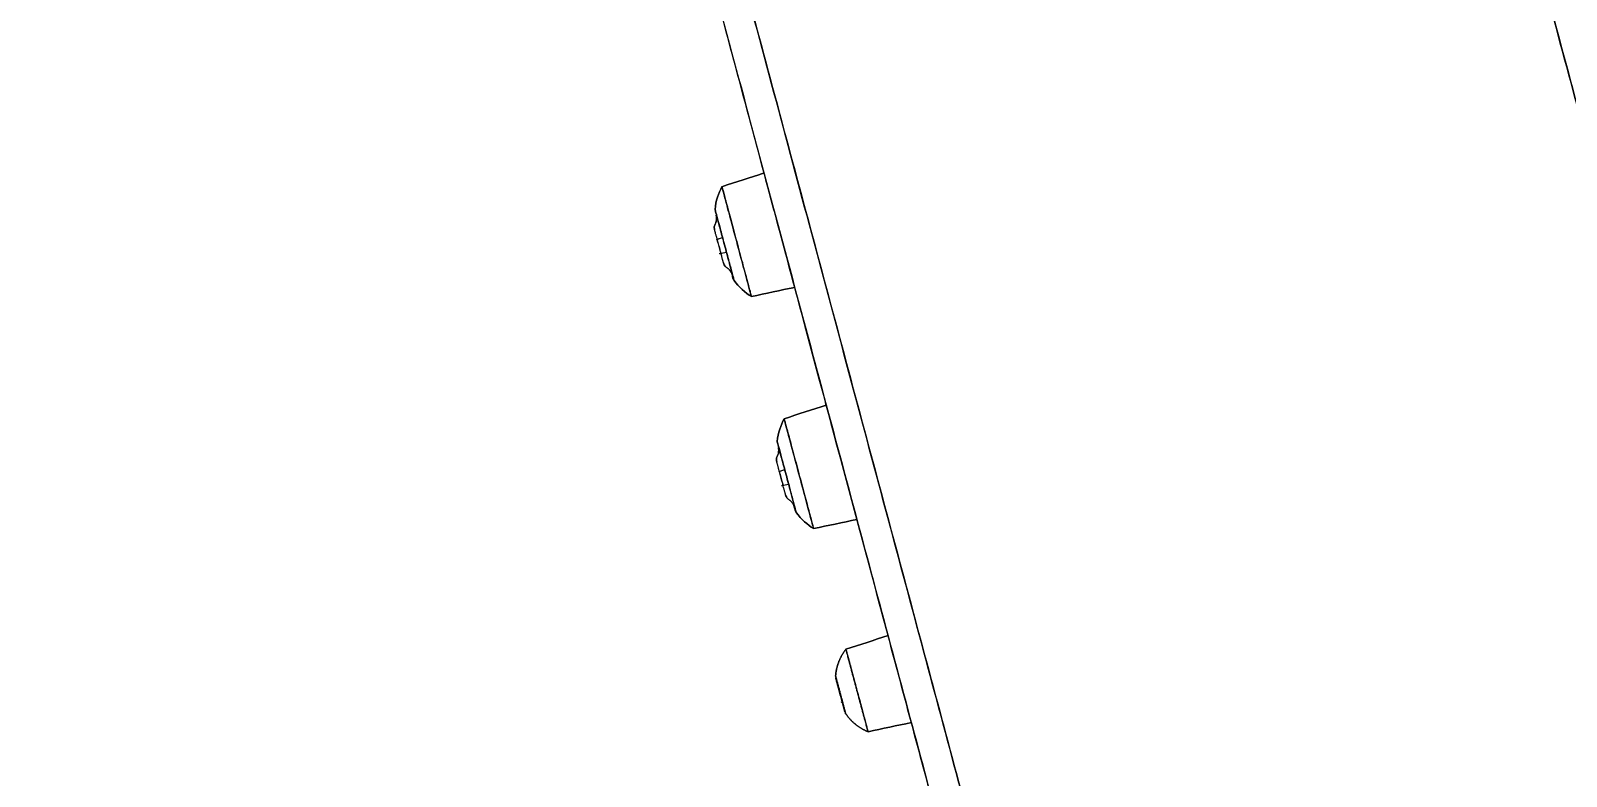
# Model space of a CAD drawing. Header units: inches. Extents: x 1105 to 1525, y -292 to 302.
# Drawn here: x 1392.02 to 1440.59, y 3.38 to 26.97 of the extents above; entities that cross this region are included whole.
import ezdxf

# ---------------------------------------------------------------- set-up
doc = ezdxf.new("R2010")
doc.units = ezdxf.units.IN
doc.header["$LTSCALE"] = 2.42
doc.header["$MEASUREMENT"] = 0
doc.header["$PDMODE"] = 3
doc.header["$PDSIZE"] = 0.3125
doc.layers.get('0').update_dxf_attribs({"linetype": 'CONTINUOUS'})
doc.layers.get('Defpoints').update_dxf_attribs({"linetype": 'CONTINUOUS'})
doc.layers.add('DIM', color=3, linetype='CONTINUOUS', lineweight=18)
doc.styles.get("Standard").update_dxf_attribs({"font": 'arial.ttf', "width": 0.8})
doc.dimstyles.new('ISO-25', dxfattribs={"dimtxt": 5, "dimasz": 2.5, "dimexe": 1.25, "dimexo": 0.625, "dimgap": 2, "dimtad": 1, "dimtih": 1, "dimtoh": 1, "dimdec": 1, "dimdsep": 46, "dimtxsty": 'Standard', "dimcen": 0, "dimclrd": 3, "dimclre": 3, "dimclrt": 4, "dimadec": 0, "dimazin": 0, "dimtfac": 1, "dimtdec": 1, "dimtmove": 0, "dimatfit": 3, "dimfxl": 1, "dimarcsym": 0})

# ---------------------------------------------------------------- blocks, each defined once
blk = doc.blocks.new('*D4')
at = {"layer": 'Defpoints', "color": 0, "transparency": 16777216}
for p in [(1466.72, 44.1), (1394.046, 27.986), (1372.047, -18.442), (1445.071, -26.779), (1445.071, -182.578)]:
    blk.add_point(p, dxfattribs=at)
at = {"layer": 'DIM', "color": 3, "lineweight": -2, "transparency": 16777216}
blk.add_line((1393.435, 27.851), (1352.963, 18.878), dxfattribs=at)
for start, end in [(195.57893, 227.01677), (235.77386, 266.92233)]:
    blk.add_arc((1445.071, 39.3), 93.094, start, end, dxfattribs=at)
at = {"layer": 'DIM', "color": 3, "transparency": 16777216}
for points in [[(1354.588, 14.095), (1356.205, 14.5), (1354.184, 19.148)], [(1440.095, -52.827), (1440.05, -54.493), (1445.071, -53.795)]]:
    blk.add_solid(points, dxfattribs=at)
at = {"layer": 'DIM', "color": 4, "transparency": 16777216, "insert": (1386.802, -33.304), "char_height": 5, "attachment_point": 5}
blk.add_mtext('77°', dxfattribs=at)
blk = doc.blocks.new('*D5')
at = {"layer": 'Defpoints', "color": 0, "transparency": 16777216}
for p in [(1398.948, 98.392), (1453.97, -172.568), (1384.677, -186.639)]:
    blk.add_point(p, dxfattribs=at)
at = {"layer": 'DIM', "color": 3, "lineweight": -2, "transparency": 16777216}
for p, q in [((1398.336, 98.268), (1328.43, 84.072)), ((1330.65, 79.421), (1356.242, -46.606)), ((1383.682, -181.739), (1358.091, -55.712)), ((1453.358, -172.693), (1383.452, -186.888))]:
    blk.add_line(p, q, dxfattribs=at)
at = {"layer": 'DIM', "color": 3, "transparency": 16777216}
for points in [[(1331.467, 79.587), (1329.833, 79.255), (1329.655, 84.321)], [(1384.499, -181.573), (1382.866, -181.905), (1384.677, -186.639)]]:
    blk.add_solid(points, dxfattribs=at)
at = {"layer": 'DIM', "color": 4, "transparency": 16777216, "insert": (1357.166, -51.159), "char_height": 5, "attachment_point": 5}
blk.add_mtext('276.5', dxfattribs=at)

msp = doc.modelspace()

# ---------------------------------------------------------------- linework, layer by layer
at = {"linetype": 'Continuous', "lineweight": 18, "extrusion": (0, 1, 0)}
for p, q in [((1413.889, 20.421), (1413.702, 20.353)), ((1413.889, 20.422), (1413.71, 20.356)), ((1413.889, 20.422), (1413.717, 20.36)), ((1413.795, 19.923), (1414.025, 19.964)), ((1413.808, 19.925), (1414.025, 19.963)), ((1413.822, 19.927), (1414.025, 19.963)), ((1415.856, 13.08), (1415.669, 13.012)), ((1415.856, 13.081), (1415.677, 13.015)), ((1415.856, 13.081), (1415.684, 13.018)), ((1415.762, 12.582), (1415.992, 12.623)), ((1415.775, 12.584), (1415.992, 12.622)), ((1415.789, 12.586), (1415.992, 12.622)), ((1417.651, 5.734), (1417.71, 5.746))]:
    msp.add_line(p, q, dxfattribs=at)
at = {"linetype": 'Continuous', "lineweight": 18}
for points, degree, knots in [([(1437.47, 37.461), (1437.694, 36.629), (1438.135, 34.989), (1438.777, 32.604), (1439.192, 31.066), (1439.599, 29.555), (1439.798, 28.813), (1440.387, 26.628), (1440.764, 25.227), (1441.49, 22.537), (1441.837, 21.247), (1442.502, 18.782), (1442.82, 17.606), (1443.424, 15.365), (1443.712, 14.301), (1444.258, 12.281), (1444.516, 11.326), (1444.882, 9.973), (1445, 9.536), (1445.173, 8.899), (1445.258, 8.585), (1445.355, 8.228), (1445.403, 8.051), (1445.426, 7.963), (1445.438, 7.919), (1445.444, 7.898), (1445.447, 7.887), (1445.449, 7.881), (1445.449, 7.878), (1445.45, 7.877), (1445.45, 7.876), (1445.45, 7.876), (1445.45, 7.876), (1445.45, 7.876), (1445.45, 7.876), (1445.45, 7.876), (1445.682, 7.02), (1445.906, 6.193), (1446.34, 4.594), (1446.55, 3.821), (1446.955, 2.331), (1447.151, 1.613), (1447.528, 0.229), (1447.71, -0.437), (1448.06, -1.718), (1448.228, -2.333), (1448.552, -3.514), (1448.707, -4.081), (1448.894, -4.76), (1448.949, -4.961), (1449.006, -5.168), (1449.027, -5.246), (1449.031, -5.258), (1449.032, -5.263), (1449.032, -5.264), (1449.033, -5.265), (1449.033, -5.265), (1449.033, -5.267), (1449.034, -5.271), (1449.042, -5.3), (1449.063, -5.374), (1449.187, -5.826), (1449.302, -6.244), (1449.604, -7.334), (1449.796, -8.03), (1450.166, -9.36), (1450.343, -9.995), (1450.682, -11.206), (1450.844, -11.783), (1451.155, -12.883), (1451.303, -13.405), (1451.586, -14.398), (1451.721, -14.869), (1451.979, -15.762), (1452.102, -16.185), (1452.336, -16.984), (1452.447, -17.362), (1452.66, -18.075), (1452.76, -18.41), (1452.953, -19.042), (1453.044, -19.339), (1453.131, -19.618)], 3, [0, 0, 0, 0, 0.03125, 0.0625, 0.09375, 0.09375, 0.125, 0.125, 0.1875, 0.1875, 0.25, 0.25, 0.3125, 0.3125, 0.375, 0.375, 0.4375, 0.4375, 0.46875, 0.46875, 0.484375, 0.492187, 0.496094, 0.498047, 0.499023, 0.499512, 0.499756, 0.499878, 0.499939, 0.499969, 0.499985, 0.499992, 0.499996, 0.499998, 0.499998, 0.5, 0.5, 0.53125, 0.53125, 0.5625, 0.5625, 0.59375, 0.59375, 0.625, 0.625, 0.65625, 0.65625, 0.6875, 0.6875, 0.695312, 0.699219, 0.699707, 0.699951, 0.699982, 0.699997, 0.699997, 0.700012, 0.700012, 0.700073, 0.700195, 0.701172, 0.703125, 0.71875, 0.71875, 0.75, 0.75, 0.78125, 0.78125, 0.8125, 0.8125, 0.84375, 0.84375, 0.875, 0.875, 0.90625, 0.90625, 0.9375, 0.9375, 0.96875, 0.96875, 1, 1, 1, 1]), ([(1453.131, -19.618), (1453.044, -19.34), (1452.953, -19.044), (1452.761, -18.413), (1452.66, -18.077), (1452.447, -17.363), (1452.335, -16.985), (1452.1, -16.181), (1451.976, -15.756), (1451.716, -14.855), (1451.58, -14.38), (1451.294, -13.376), (1451.144, -12.848), (1450.83, -11.734), (1450.665, -11.149), (1450.321, -9.92), (1450.142, -9.276), (1449.767, -7.926), (1449.572, -7.221), (1449.343, -6.391), (1449.314, -6.287), (1449.285, -6.181), (1449.281, -6.167), (1449.281, -6.166), (1449.281, -6.165), (1449.281, -6.165), (1449.281, -6.165), (1449.28, -6.164), (1449.28, -6.161), (1449.278, -6.154), (1449.271, -6.132), (1449.256, -6.077), (1449.206, -5.893), (1449.084, -5.452), (1448.969, -5.034), (1448.735, -4.18), (1448.573, -3.59), (1448.237, -2.365), (1448.064, -1.731), (1447.705, -0.418), (1447.52, 0.261), (1447.138, 1.663), (1446.94, 2.387), (1446.535, 3.879), (1446.326, 4.647), (1446.004, 5.833), (1445.895, 6.234), (1445.73, 6.844), (1445.647, 7.15), (1445.549, 7.512), (1445.499, 7.693), (1445.475, 7.784), (1445.462, 7.83), (1445.456, 7.853), (1445.453, 7.864), (1445.452, 7.87), (1445.451, 7.873), (1445.45, 7.874), (1445.45, 7.875), (1445.45, 7.875), (1445.45, 7.875), (1445.45, 7.876), (1445.201, 8.795), (1444.94, 9.759), (1444.395, 11.772), (1444.111, 12.822), (1443.521, 15.008), (1443.214, 16.143), (1442.58, 18.493), (1442.252, 19.708), (1441.576, 22.213), (1441.229, 23.503), (1440.516, 26.147), (1440.151, 27.502), (1439.406, 30.268), (1439.026, 31.678), (1438.256, 34.541), (1437.865, 35.994), (1437.47, 37.461)], 3, [0, 0, 0, 0, 0.03125, 0.03125, 0.0625, 0.0625, 0.09375, 0.09375, 0.125, 0.125, 0.15625, 0.15625, 0.1875, 0.1875, 0.21875, 0.21875, 0.25, 0.25, 0.28125, 0.28125, 0.285156, 0.285645, 0.285706, 0.285713, 0.285713, 0.285721, 0.285721, 0.285736, 0.285767, 0.285889, 0.286133, 0.287109, 0.289063, 0.296875, 0.3125, 0.3125, 0.34375, 0.34375, 0.375, 0.375, 0.40625, 0.40625, 0.4375, 0.4375, 0.46875, 0.46875, 0.484375, 0.484375, 0.492188, 0.496094, 0.498047, 0.499023, 0.499512, 0.499756, 0.499878, 0.499939, 0.499969, 0.499985, 0.499992, 0.499996, 0.499996, 0.5, 0.5, 0.5625, 0.5625, 0.625, 0.625, 0.6875, 0.6875, 0.75, 0.75, 0.8125, 0.8125, 0.875, 0.875, 0.9375, 0.9375, 1, 1, 1, 1]), ([(1412.632, 32.107), (1413.424, 29.152), (1415.008, 23.24), (1417.339, 14.541), (1419.58, 6.176), (1421.689, -1.695), (1423.626, -8.923), (1425.354, -15.37), (1426.839, -20.914), (1427.649, -23.938), (1428.005, -25.267)], 3, [0, 0, 0, 0, 0.125, 0.25, 0.375, 0.5, 0.625, 0.75, 0.875, 1, 1, 1, 1]), ([(1413.571, 32.316), (1413.929, 30.981), (1414.291, 29.629), (1415.022, 26.899), (1415.392, 25.52), (1416.136, 22.743), (1416.51, 21.345), (1417.262, 18.538), (1417.639, 17.129), (1418.394, 14.311), (1418.772, 12.901), (1419.524, 10.092), (1419.899, 8.692), (1420.644, 5.914), (1421.013, 4.535), (1421.743, 1.809), (1422.104, 0.462), (1422.814, -2.189), (1423.163, -3.492), (1423.847, -6.045), (1424.181, -7.294), (1424.833, -9.726), (1425.15, -10.91), (1425.764, -13.203), (1426.061, -14.311), (1426.633, -16.446), (1426.907, -17.471), (1427.432, -19.431), (1427.683, -20.366), (1428.158, -22.139), (1428.382, -22.977), (1428.804, -24.552), (1429.002, -25.29), (1429.185, -25.975)], 3, [0, 0, 0, 0, 0.0625, 0.0625, 0.125, 0.125, 0.1875, 0.1875, 0.25, 0.25, 0.3125, 0.3125, 0.375, 0.375, 0.4375, 0.4375, 0.5, 0.5, 0.5625, 0.5625, 0.625, 0.625, 0.6875, 0.6875, 0.75, 0.75, 0.8125, 0.8125, 0.875, 0.875, 0.9375, 0.9375, 1, 1, 1, 1]), ([(1413.883, 22.036), (1413.883, 22.036), (1413.886, 22.025), (1413.898, 21.98), (1413.907, 21.947), (1413.93, 21.86), (1413.944, 21.806), (1413.978, 21.68), (1413.998, 21.607), (1414.041, 21.447), (1414.065, 21.358), (1414.115, 21.169), (1414.142, 21.068), (1414.199, 20.858), (1414.228, 20.749), (1414.288, 20.525), (1414.318, 20.412), (1414.379, 20.184), (1414.41, 20.07), (1414.469, 19.847), (1414.499, 19.738), (1414.555, 19.528), (1414.582, 19.427), (1414.633, 19.238), (1414.656, 19.149), (1414.699, 18.989), (1414.719, 18.916), (1414.753, 18.79), (1414.767, 18.736), (1414.791, 18.649), (1414.799, 18.615), (1414.811, 18.571), (1414.814, 18.56), (1414.814, 18.56)], 3, [0, 0, 0, 0, 0.0625, 0.0625, 0.125, 0.125, 0.1875, 0.1875, 0.25, 0.25, 0.3125, 0.3125, 0.375, 0.375, 0.4375, 0.4375, 0.5, 0.5, 0.5625, 0.5625, 0.625, 0.625, 0.6875, 0.6875, 0.75, 0.75, 0.8125, 0.8125, 0.875, 0.875, 0.9375, 0.9375, 1, 1, 1, 1]), ([(1413.699, 21.132), (1413.702, 21.119), (1413.712, 21.072), (1413.709, 20.991), (1413.691, 20.89), (1413.629, 20.793), (1413.639, 20.715), (1413.651, 20.668)], 3, [0, 0, 0, 0, 0.084738, 0.305768, 0.505261, 0.728543, 1, 1, 1, 1]), ([(1413.651, 20.668), (1413.639, 20.715), (1413.629, 20.793), (1413.691, 20.89), (1413.709, 20.991), (1413.712, 21.071), (1413.702, 21.117), (1413.699, 21.13)], 3, [0, 0, 0, 0, 0.272643, 0.496901, 0.697266, 0.919262, 1, 1, 1, 1]), ([(1413.93, 19.629), (1413.93, 19.629), (1413.848, 19.932), (1413.733, 20.363), (1413.651, 20.668), (1413.651, 20.668)], 2, [0, 0, 0, 0.250102, 0.500203, 0.750305, 1, 1, 1]), ([(1413.733, 20.364), (1413.733, 20.364), (1413.733, 20.364), (1413.732, 20.364), (1413.733, 20.359), (1413.737, 20.337), (1413.741, 20.321), (1413.752, 20.281), (1413.758, 20.257), (1413.773, 20.205), (1413.782, 20.177), (1413.791, 20.148)], 3, [0, 0, 0, 0, 0.000929, 0.000929, 0.250697, 0.250697, 0.500465, 0.500465, 0.750232, 0.750232, 1, 1, 1, 1]), ([(1413.791, 20.148), (1413.797, 20.12), (1413.804, 20.091), (1413.817, 20.038), (1413.823, 20.014), (1413.834, 19.974), (1413.839, 19.959), (1413.846, 19.937), (1413.848, 19.932), (1413.849, 19.932), (1413.849, 19.932), (1413.849, 19.932)], 3, [0, 0, 0, 0, 0.249282, 0.249282, 0.498564, 0.498564, 0.747847, 0.747847, 0.997129, 0.997129, 1, 1, 1, 1]), ([(1414.264, 19.073), (1414.248, 19.096), (1414.219, 19.166), (1414.204, 19.279), (1414.141, 19.378), (1414.075, 19.456), (1413.973, 19.509), (1413.942, 19.582), (1413.93, 19.629)], 3, [0, 0, 0, 0, 0.122135, 0.34583, 0.503808, 0.646393, 0.80598, 1, 1, 1, 1]), ([(1413.93, 19.629), (1413.942, 19.582), (1413.973, 19.509), (1414.075, 19.456), (1414.141, 19.378), (1414.204, 19.279), (1414.219, 19.166), (1414.248, 19.096), (1414.264, 19.073)], 3, [0, 0, 0, 0, 0.19402, 0.353607, 0.496192, 0.65417, 0.877865, 1, 1, 1, 1]), ([(1415.85, 14.695), (1415.85, 14.695), (1415.853, 14.684), (1415.865, 14.639), (1415.874, 14.606), (1415.897, 14.519), (1415.911, 14.465), (1415.945, 14.339), (1415.965, 14.266), (1416.008, 14.106), (1416.032, 14.017), (1416.082, 13.828), (1416.109, 13.727), (1416.166, 13.517), (1416.195, 13.408), (1416.255, 13.184), (1416.285, 13.071), (1416.346, 12.843), (1416.377, 12.729), (1416.436, 12.506), (1416.466, 12.397), (1416.522, 12.187), (1416.549, 12.086), (1416.6, 11.897), (1416.623, 11.808), (1416.666, 11.647), (1416.686, 11.575), (1416.72, 11.449), (1416.734, 11.395), (1416.758, 11.308), (1416.766, 11.274), (1416.778, 11.23), (1416.781, 11.219), (1416.781, 11.219)], 3, [0, 0, 0, 0, 0.0625, 0.0625, 0.125, 0.125, 0.1875, 0.1875, 0.25, 0.25, 0.3125, 0.3125, 0.375, 0.375, 0.4375, 0.4375, 0.5, 0.5, 0.5625, 0.5625, 0.625, 0.625, 0.6875, 0.6875, 0.75, 0.75, 0.8125, 0.8125, 0.875, 0.875, 0.9375, 0.9375, 1, 1, 1, 1]), ([(1415.666, 13.791), (1415.669, 13.778), (1415.679, 13.731), (1415.676, 13.65), (1415.658, 13.549), (1415.596, 13.452), (1415.606, 13.374), (1415.618, 13.327)], 3, [0, 0, 0, 0, 0.084738, 0.305768, 0.505261, 0.728543, 1, 1, 1, 1]), ([(1415.618, 13.327), (1415.606, 13.374), (1415.596, 13.452), (1415.658, 13.549), (1415.676, 13.65), (1415.679, 13.73), (1415.669, 13.776), (1415.666, 13.789)], 3, [0, 0, 0, 0, 0.272643, 0.496901, 0.697266, 0.919262, 1, 1, 1, 1]), ([(1415.897, 12.288), (1415.897, 12.288), (1415.815, 12.591), (1415.7, 13.022), (1415.618, 13.327), (1415.618, 13.327)], 2, [0, 0, 0, 0.250102, 0.500203, 0.750305, 1, 1, 1]), ([(1415.7, 13.023), (1415.7, 13.023), (1415.7, 13.023), (1415.699, 13.023), (1415.7, 13.018), (1415.704, 12.996), (1415.708, 12.98), (1415.719, 12.94), (1415.725, 12.916), (1415.74, 12.864), (1415.749, 12.836), (1415.758, 12.807)], 3, [0, 0, 0, 0, 0.000929, 0.000929, 0.250697, 0.250697, 0.500465, 0.500465, 0.750232, 0.750232, 1, 1, 1, 1]), ([(1415.758, 12.807), (1415.764, 12.779), (1415.771, 12.75), (1415.784, 12.697), (1415.79, 12.673), (1415.801, 12.633), (1415.806, 12.618), (1415.813, 12.596), (1415.815, 12.591), (1415.816, 12.591), (1415.816, 12.591), (1415.816, 12.591)], 3, [0, 0, 0, 0, 0.249282, 0.249282, 0.498564, 0.498564, 0.747847, 0.747847, 0.997129, 0.997129, 1, 1, 1, 1]), ([(1416.231, 11.732), (1416.215, 11.755), (1416.186, 11.825), (1416.171, 11.938), (1416.108, 12.037), (1416.042, 12.115), (1415.94, 12.168), (1415.909, 12.241), (1415.897, 12.288)], 3, [0, 0, 0, 0, 0.122135, 0.34583, 0.503808, 0.646393, 0.80598, 1, 1, 1, 1]), ([(1415.897, 12.288), (1415.909, 12.241), (1415.94, 12.168), (1416.042, 12.115), (1416.108, 12.037), (1416.171, 11.938), (1416.186, 11.825), (1416.215, 11.755), (1416.231, 11.732)], 3, [0, 0, 0, 0, 0.19402, 0.353607, 0.496192, 0.65417, 0.877865, 1, 1, 1, 1]), ([(1417.804, 7.404), (1417.804, 7.404), (1417.806, 7.395), (1417.815, 7.362), (1417.821, 7.337), (1417.839, 7.272), (1417.85, 7.231), (1417.875, 7.136), (1417.89, 7.082), (1417.922, 6.961), (1417.94, 6.895), (1417.978, 6.753), (1417.998, 6.677), (1418.041, 6.519), (1418.063, 6.437), (1418.107, 6.27), (1418.13, 6.184), (1418.176, 6.013), (1418.199, 5.928), (1418.244, 5.761), (1418.266, 5.678), (1418.308, 5.521), (1418.328, 5.445), (1418.366, 5.303), (1418.384, 5.237), (1418.417, 5.116), (1418.431, 5.061), (1418.457, 4.967), (1418.467, 4.926), (1418.485, 4.861), (1418.492, 4.836), (1418.501, 4.803), (1418.503, 4.794), (1418.503, 4.794)], 3, [0, 0, 0, 0, 0.0625, 0.0625, 0.125, 0.125, 0.1875, 0.1875, 0.25, 0.25, 0.3125, 0.3125, 0.375, 0.375, 0.4375, 0.4375, 0.5, 0.5, 0.5625, 0.5625, 0.625, 0.625, 0.6875, 0.6875, 0.75, 0.75, 0.8125, 0.8125, 0.875, 0.875, 0.9375, 0.9375, 1, 1, 1, 1]), ([(1417.795, 5.365), (1417.795, 5.365), (1417.794, 5.368), (1417.79, 5.384), (1417.787, 5.395), (1417.779, 5.425), (1417.774, 5.443), (1417.763, 5.487), (1417.756, 5.511), (1417.741, 5.567), (1417.733, 5.597), (1417.716, 5.662), (1417.707, 5.696), (1417.687, 5.768), (1417.677, 5.806), (1417.657, 5.882), (1417.646, 5.921), (1417.625, 5.999), (1417.615, 6.038), (1417.594, 6.115), (1417.584, 6.152), (1417.565, 6.224), (1417.556, 6.259), (1417.538, 6.324), (1417.53, 6.354), (1417.516, 6.409), (1417.509, 6.434), (1417.497, 6.477), (1417.492, 6.496), (1417.484, 6.525), (1417.481, 6.537), (1417.477, 6.552), (1417.476, 6.556), (1417.476, 6.556)], 3, [0, 0, 0, 0, 0.06252, 0.06252, 0.12504, 0.12504, 0.187559, 0.187559, 0.250079, 0.250079, 0.312599, 0.312599, 0.375119, 0.375119, 0.437639, 0.437639, 0.500158, 0.500158, 0.562678, 0.562678, 0.625198, 0.625198, 0.687718, 0.687718, 0.750238, 0.750238, 0.812757, 0.812757, 0.875277, 0.875277, 0.937797, 0.937797, 1, 1, 1, 1]), ([(1417.483, 6.489), (1417.483, 6.489), (1417.483, 6.486), (1417.487, 6.472), (1417.49, 6.462), (1417.497, 6.436), (1417.501, 6.419), (1417.512, 6.38), (1417.518, 6.358), (1417.531, 6.309), (1417.538, 6.282), (1417.554, 6.224), (1417.562, 6.193), (1417.579, 6.129), (1417.588, 6.095), (1417.606, 6.027), (1417.616, 5.992), (1417.634, 5.923), (1417.644, 5.888), (1417.662, 5.819), (1417.671, 5.786), (1417.688, 5.722), (1417.696, 5.691), (1417.712, 5.633), (1417.719, 5.606), (1417.732, 5.557), (1417.738, 5.534), (1417.749, 5.496), (1417.753, 5.479), (1417.76, 5.453), (1417.763, 5.442), (1417.767, 5.429), (1417.768, 5.425), (1417.768, 5.425)], 3, [0, 0, 0, 0, 0.0625, 0.0625, 0.125, 0.125, 0.1875, 0.1875, 0.25, 0.25, 0.3125, 0.3125, 0.375, 0.375, 0.4375, 0.4375, 0.5, 0.5, 0.5625, 0.5625, 0.625, 0.625, 0.6875, 0.6875, 0.75, 0.75, 0.8125, 0.8125, 0.875, 0.875, 0.9375, 0.9375, 1, 1, 1, 1])]:
    msp.add_open_spline(points, degree=degree, knots=knots, dxfattribs=at)
for points, degree in [([(1428.005, -25.267), (1426.93, -21.255), (1423.697, -9.187), (1419.625, 6.009), (1415.023, 23.183), (1412.632, 32.107)], 2), ([(1429.185, -25.975), (1428.824, -24.624), (1428, -21.552), (1426.491, -15.918), (1424.737, -9.367), (1422.77, -2.024), (1420.628, 5.973), (1418.351, 14.47), (1415.984, 23.308), (1414.376, 29.313), (1413.571, 32.316)], 3), ([(1417.68, 13.269), (1416.384, 18.106), (1415.036, 23.137)], 2), ([(1413.883, 22.036), (1414.327, 22.18), (1414.771, 22.325), (1415.215, 22.469)], 3), ([(1415.215, 22.469), (1414.771, 22.325), (1414.327, 22.18), (1413.883, 22.036)], 3), ([(1413.883, 22.036), (1413.777, 21.834), (1413.686, 21.588), (1413.663, 21.317)], 3), ([(1413.663, 21.317), (1413.686, 21.588), (1413.777, 21.834), (1413.883, 22.036)], 3), ([(1414.264, 19.073), (1414.42, 18.849), (1414.622, 18.682), (1414.814, 18.56)], 3), ([(1414.814, 18.56), (1414.622, 18.682), (1414.42, 18.849), (1414.264, 19.073)], 3), ([(1416.184, 18.851), (1415.728, 18.754), (1415.271, 18.657), (1414.814, 18.56)], 3), ([(1414.814, 18.56), (1415.271, 18.657), (1415.728, 18.754), (1416.184, 18.851)], 3), ([(1415.85, 14.695), (1416.294, 14.839), (1416.738, 14.984), (1417.182, 15.128)], 3), ([(1417.182, 15.128), (1416.738, 14.984), (1416.294, 14.839), (1415.85, 14.695)], 3), ([(1415.85, 14.695), (1415.744, 14.493), (1415.653, 14.247), (1415.63, 13.976)], 3), ([(1415.63, 13.976), (1415.653, 14.247), (1415.744, 14.493), (1415.85, 14.695)], 3), ([(1416.231, 11.732), (1416.387, 11.508), (1416.589, 11.341), (1416.781, 11.219)], 3), ([(1416.781, 11.219), (1416.589, 11.341), (1416.387, 11.508), (1416.231, 11.732)], 3), ([(1418.151, 11.51), (1417.695, 11.413), (1417.238, 11.316), (1416.781, 11.219)], 3), ([(1416.781, 11.219), (1417.238, 11.316), (1417.695, 11.413), (1418.151, 11.51)], 3), ([(1417.804, 7.404), (1418.248, 7.548), (1418.692, 7.692), (1419.136, 7.836)], 3), ([(1419.136, 7.836), (1418.692, 7.692), (1418.248, 7.548), (1417.804, 7.404)], 3), ([(1417.768, 5.425), (1417.768, 5.425), (1417.684, 5.736), (1417.566, 6.177), (1417.483, 6.489), (1417.483, 6.489)], 2), ([(1419.873, 5.085), (1419.416, 4.988), (1418.959, 4.891), (1418.503, 4.794)], 3), ([(1418.503, 4.794), (1418.959, 4.891), (1419.416, 4.988), (1419.873, 5.085)], 3)]:
    msp.add_open_spline(points, degree=degree, dxfattribs=at)
for points, weights in [([(1414.814, 18.56), (1414.814, 18.56), (1413.883, 22.036), (1413.883, 22.036)], [1, 0.333333333333, 0.333333333333, 1]), ([(1414.264, 19.073), (1414.264, 19.073), (1413.663, 21.316), (1413.663, 21.317)], [1, 0.333492119908, 0.333333371153, 0.999523753735]), ([(1413.663, 21.317), (1413.663, 21.317), (1414.263, 19.074), (1414.264, 19.073)], [1, 0.333492132901, 0.333333371159, 0.999523714776]), ([(1413.789, 20.846), (1413.759, 20.955), (1413.735, 21.046), (1413.716, 21.118)], [0.551139885308, 0.573030431693, 0.6019487024, 0.637894697427]), ([(1414.264, 19.073), (1414.264, 19.073), (1414.227, 19.212), (1414.138, 19.544)], [1, 0.773270789989, 0.623650781987, 0.551139975992]), ([(1416.781, 11.219), (1416.781, 11.219), (1415.85, 14.695), (1415.85, 14.695)], [1, 0.333333333333, 0.333333333333, 1]), ([(1416.231, 11.732), (1416.231, 11.732), (1415.63, 13.975), (1415.63, 13.976)], [1, 0.333492122341, 0.333333371154, 0.999523746441]), ([(1415.63, 13.976), (1415.63, 13.976), (1416.23, 11.733), (1416.231, 11.732)], [1, 0.333492123226, 0.333333371155, 0.999523743786]), ([(1415.756, 13.505), (1415.732, 13.593), (1415.712, 13.669), (1415.694, 13.734)], [0.551139885309, 0.568646378766, 0.590647563275, 0.617143438835]), ([(1416.231, 11.732), (1416.231, 11.732), (1416.194, 11.87), (1416.105, 12.203)], [1, 0.77327078999, 0.623650781987, 0.551139975993]), ([(1417.804, 7.404), (1417.612, 7.158), (1417.499, 6.867), (1417.476, 6.556)], [1.07658400383, 1.04568796523, 1.04568796523, 1.07658400384]), ([(1417.476, 6.556), (1417.499, 6.867), (1417.612, 7.158), (1417.804, 7.404)], [1.07658400384, 1.04568796523, 1.04568796523, 1.07658400383]), ([(1417.88, 7.119), (1417.933, 6.921), (1418.004, 6.656), (1418.082, 6.366)], [1.03434597153, 1.06276717753, 1.14024749484, 1.26678692344]), ([(1418.222, 5.842), (1418.319, 5.479), (1418.405, 5.16), (1418.457, 4.963)], [1.27186905681, 1.1155123419, 1.03253548273, 1.0229384793]), ([(1417.795, 5.365), (1417.971, 5.107), (1418.214, 4.911), (1418.503, 4.794)], [1.07658400384, 1.04568796524, 1.04568796523, 1.07658400383]), ([(1418.503, 4.794), (1418.214, 4.911), (1417.971, 5.107), (1417.795, 5.365)], [1.07658400383, 1.04568796523, 1.04568796523, 1.07658400383])]:
    msp.add_rational_spline(points, weights, degree=3, dxfattribs=at)
for points, weights, knots in [([(1418.503, 4.794), (1418.503, 4.794), (1418.346, 5.379), (1418.153, 6.099), (1417.96, 6.819), (1417.804, 7.404), (1417.804, 7.404)], [1.07658400383, 0.9418494422, 1.05653471293, 1.42063981603, 1.05653471293, 0.9418494422, 1.07658400383], [0, 0, 0, 0, 0.5, 0.5, 0.5, 1, 1, 1, 1]), ([(1417.476, 6.556), (1417.476, 6.556), (1417.548, 6.289), (1417.636, 5.96), (1417.724, 5.632), (1417.795, 5.365), (1417.795, 5.365)], [1.07658400383, 0.9418494422, 1.05653471293, 1.42063981603, 1.05665032672, 0.941922299057, 1.07645573304], [0, 0, 0, 0, 0.500079, 0.500079, 0.500079, 1, 1, 1, 1])]:
    msp.add_rational_spline(points, weights, degree=3, knots=knots, dxfattribs=at)

# ---------------------------------------------------------------- dimensions: what is measured, and where the dimension line sits
at = {"layer": 'DIM'}
dim = msp.add_aligned_dim(p1=(1398.948, 98.392), p2=(1453.97, -172.568), distance=-70.707, dimstyle='ISO-25', override={"dimasz": 5, "dimtad": 0}, dxfattribs=at)
dim.commit()
dim.dimension.update_dxf_attribs({"geometry": '*D5', "text_midpoint": (1357.166, -51.159)})
dim = msp.add_angular_dim_2l(base=(1372.047, -18.442), line1=((1445.071, -182.578), (1445.071, -26.779)), line2=((1394.046, 27.986), (1466.72, 44.1)), dimstyle='ISO-25', override={"dimasz": 5, "dimtad": 0}, dxfattribs=at)
dim.commit()
dim.dimension.update_dxf_attribs({"geometry": '*D4', "text_midpoint": (1386.802, -33.304)})

doc.saveas('drawing.dxf')
